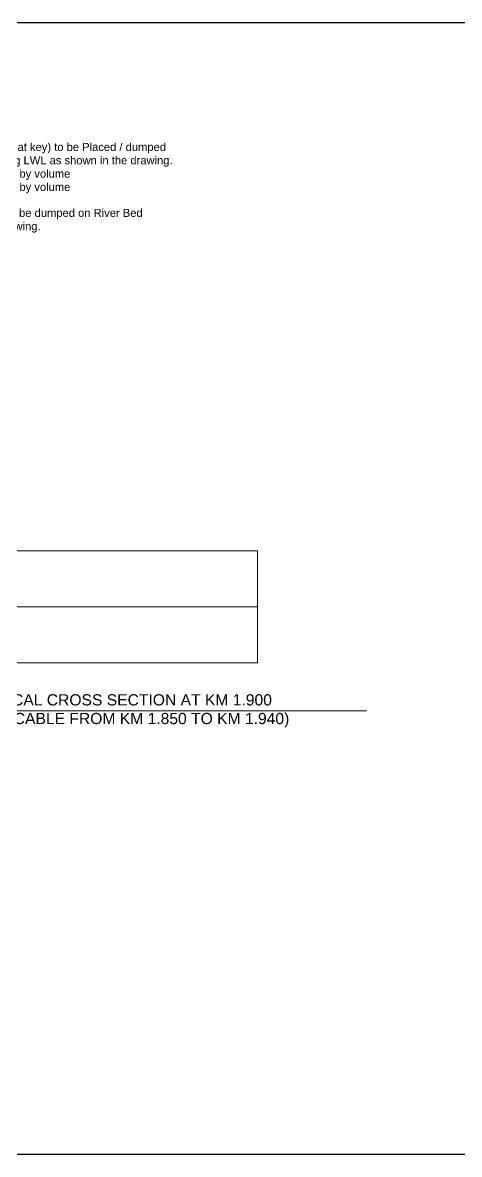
# Model space of a CAD drawing. Header units: inches. Extents: x 89000 to 1304432, y -10828 to 220529.
# Drawn here: x 1209899 to 1212629, y 130523 to 137594 of the extents above; entities that cross this region are included whole.
import ezdxf

# ---------------------------------------------------------------- set-up
doc = ezdxf.new("R2010")
doc.units = ezdxf.units.IN
doc.header["$LTSCALE"] = 7
doc.header["$MEASUREMENT"] = 0
doc.layers.add('Cross section Data Border', color=7, linetype='Continuous', lineweight=9)
doc.layers.add('Cross Section Labels', color=7, linetype='Continuous', lineweight=9)
doc.styles.get("Standard").update_dxf_attribs({"font": 'arial.ttf'})

msp = doc.modelspace()

# ---------------------------------------------------------------- linework, layer by layer
msp.add_lwpolyline([(1205536.443564646, 137594.3837367791), (1215536.443564646, 137594.3837367791), (1215536.443564646, 130523.3837367791), (1205536.443564646, 130523.3837367791)], close=True)
at = {"layer": 'Cross section Data Border'}
msp.add_lwpolyline([(1205636.443564646, 134294.3837367791), (1211366.807758699, 134294.3837367791), (1211366.807758699, 133594.3837367791), (1205636.443564646, 133594.3837367791)], close=True, dxfattribs=at)
msp.add_lwpolyline([(1205636.443564646, 133944.3837367791), (1211366.807758699, 133944.3837367791)], dxfattribs=at)
at = {"layer": 'Cross Section Labels'}
msp.add_lwpolyline([(1209024.443564646, 133294.3837367791), (1210536.443564646, 133294.3837367791), (1212048.443564646, 133294.3837367791)], dxfattribs=at)

# ---------------------------------------------------------------- texts
for s, insert, char_height, attachment_point in [(' Assorted 2 Layers C.C Blocks(excluding Blocks at key) to be Placed / dumped^J@18.00 m³/m (excluding void) at or below Working LWL as shown in the drawing.^J450 x 450 x 450-------- - 60 % by volume^J350 x 350 x 350-------- - 40 % by volume', (1209576.439483849, 136842.6736180291), 50, 2), ('200Kg Sand Filled Geo-bag(minimum 3 -Layers)to be dumped on River Bed^J@27.00m³/m as shown in drawing.', (1209473.301053363, 136282.5740036089), 50, 8), ('TYPICAL CROSS SECTION AT KM 1.900^J( APPLICABLE FROM KM 1.850 TO KM 1.940)', (1210536.443564646, 133294.3837367791), 70, 5)]:
    msp.add_mtext(s, dxfattribs=dict(at, insert=insert, char_height=char_height, attachment_point=attachment_point))

doc.saveas('drawing.dxf')
